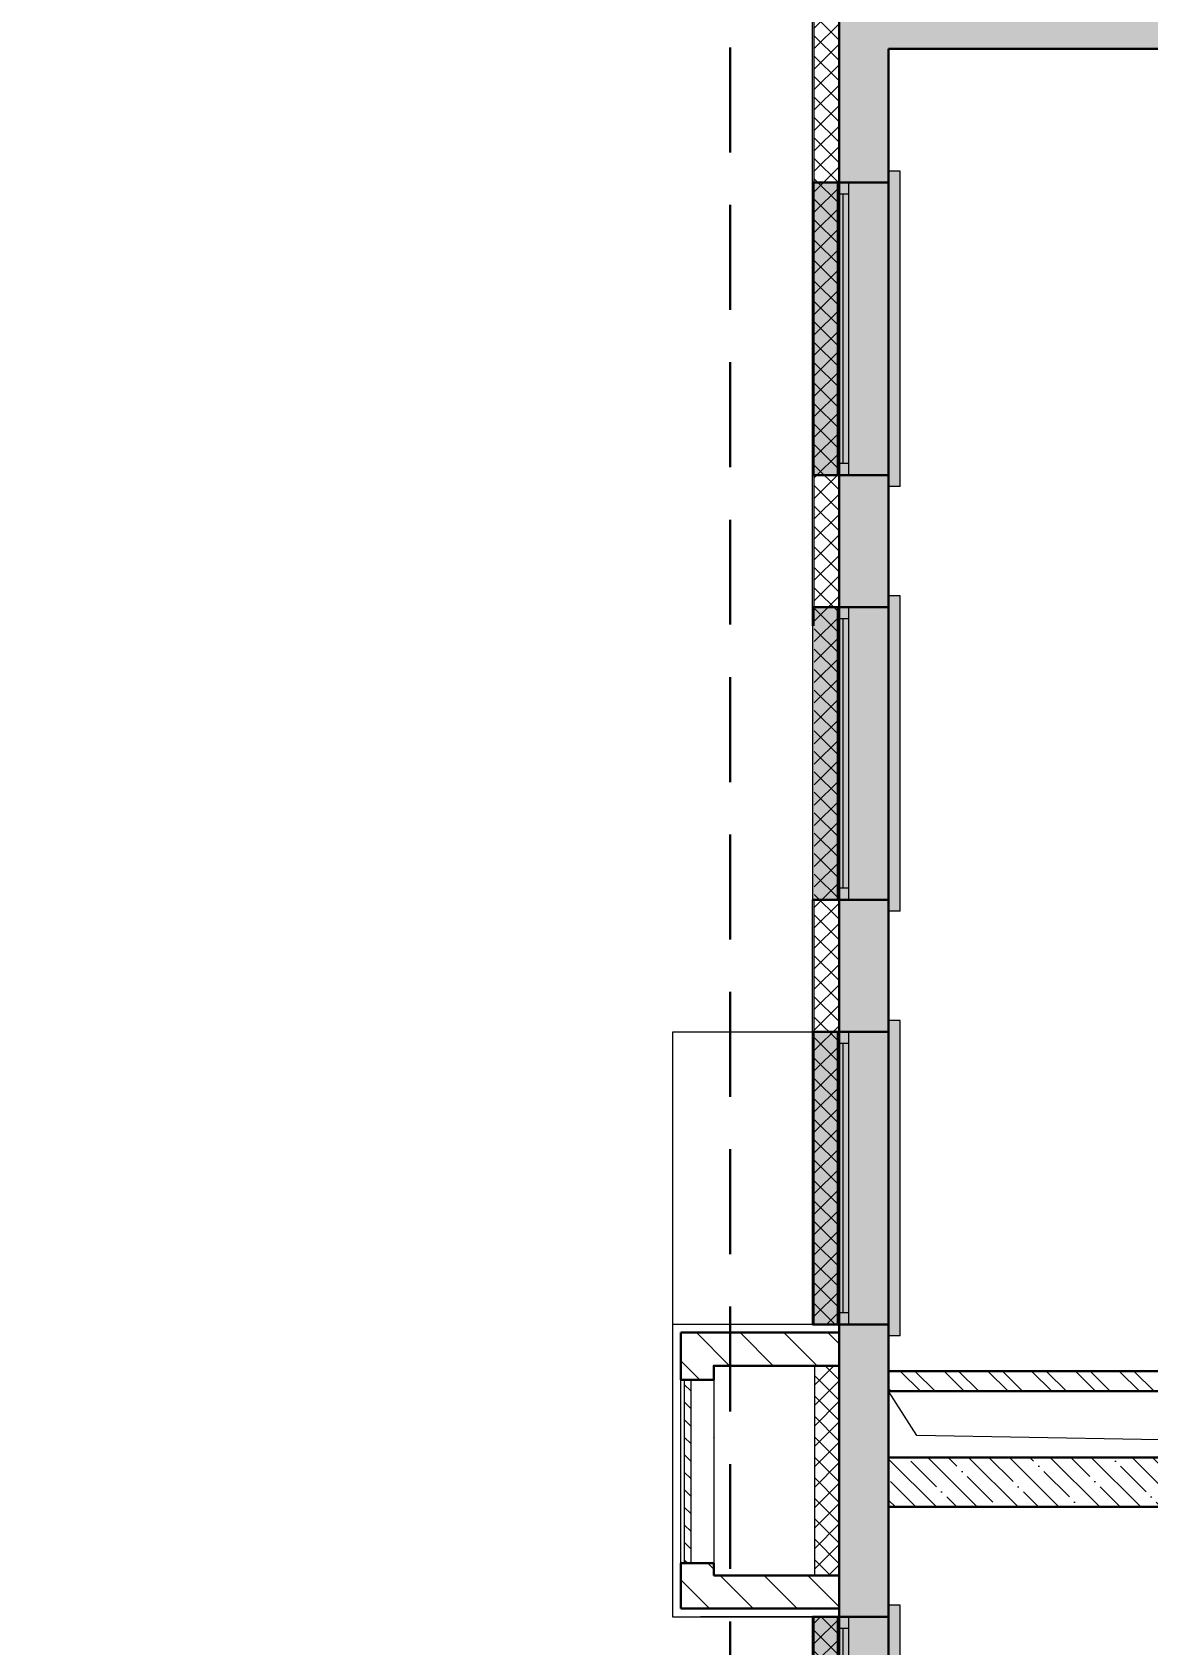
# Model space of a CAD drawing. Header units: millimetres. Extents: x -136099598 to 9192475, y 0 to 779331.
# Drawn here: x -136057632 to -136050880, y 249124 to 258883 of the extents above; entities that cross this region are included whole.
import ezdxf
from ezdxf import colors
from ezdxf.entities.mleader import LeaderData, LeaderLine
from ezdxf.math import Vec2, Vec3

# ---------------------------------------------------------------- set-up
doc = ezdxf.new("R2010")
doc.units = ezdxf.units.MM
doc.header["$MEASUREMENT"] = 0
doc.linetypes.add('DASHED', pattern=[19.049999999999997, 12.7, -6.35])
doc.layers.get('0').update_dxf_attribs({"color": 250, "lineweight": 9})
for name, color, linetype, lineweight in [('_0', 250, 'Continuous', 9), ('АР_МосжилНии_Стены', 202, 'Continuous', 30), ('АР_Навесной фасад', 5, 'Continuous', 5), ('АР_Окна БЛОК', 250, 'Continuous', 13), ('АР_Отметки', 250, 'Continuous', 15), ('АР_Перегородки кирпич', 244, 'Continuous', 30), ('АР_Перегородки_кирпич_Штрих', 244, 'Continuous', 5), ('АР_Сущ Несущая стена', 202, 'Continuous', 30), ('АР_тонкая линия', 250, 'Continuous', 0), ('АР_Утеплитель', 250, 'Continuous', 9), ('АР_Штриховка кирпич', 250, 'Continuous', 9), ('АР_Штриховка монолит', 250, 'Continuous', 9)]:
    doc.layers.add(name, color=color, linetype=linetype, lineweight=lineweight)
doc.layers.add('АР_Граница ПБ', color=7, linetype='Continuous', lineweight=80, true_color=0xf60404)
doc.styles.add('ISOCPEUR', font='isocpeur.ttf', dxfattribs={"width": 0.7})

# ---------------------------------------------------------------- blocks, each defined once
blk = doc.blocks.new('_DotSmall')
at = {"color": 0, "linetype": 'ByBlock', "const_width": 0.5}
blk.add_lwpolyline([(-0.0625, 0, 1), (0.0625, 0, 1)], format="xyb", close=True, dxfattribs=at)
blk = doc.blocks.new('*U150')
at = {"true_color": 0xffffff}
h = blk.add_hatch(color=7, dxfattribs=at)
h.dxf.hatch_style = 1
h.paths.add_polyline_path([(-1840, -309.9999999980083), (70.00000000000026, -309.9999999980067), (70.00000000000021, -239.9999999980067), (2.051354436557699e-13, -239.9999999980066), (-1.889459733345444e-13, 220), (-1770.000000000001, 219.9999999999985), (-1770.000000000001, -239.999999998008), (-1840.000000000001, -239.9999999980081)])
at = {"lineweight": 30}
for p, q in [((-1770.000000000001, -239.999999998008), (-1770.000000000001, 219.9999999999985)), ((2.051354436557699e-13, -239.9999999980066), (-1.889459733345444e-13, 220))]:
    blk.add_line(p, q, dxfattribs=at)
for p, q in [((-1.889459733345444e-13, 220), (-1770.000000000001, 219.9999999999985)), ((-1770.000000000001, 69.9999999999985), (-6.39948609833192e-14, 70)), ((-1770.000000000001, -1.449507180950604e-12), (0, 0)), ((-1700.000000000001, -1.392663762089796e-12), (-1700.000000000016, 69.99999999999861)), ((-1700.000000000001, 34.99999999999861), (-70.00000000000004, 34.99999999981077)), ((-70.00000000001455, -5.684341886080801e-14), (-70.00000000000003, 69.99999999999994)), ((-1840, -309.9999999980083), (-1840.000000000001, -239.9999999980081)), ((-1840.000000000001, -239.9999999980081), (-1770.000000000001, -239.999999998008)), ((2.051354436557699e-13, -239.9999999980066), (70.00000000000021, -239.9999999980067)), ((70.00000000000026, -309.9999999980067), (70.00000000000021, -239.9999999980067)), ((-1840, -309.9999999980083), (70.00000000000026, -309.9999999980067))]:
    blk.add_line(p, q)
blk = doc.blocks.new('A$C13decc58')
at = {"layer": 'АР_Перегородки_кирпич_Штрих', "ltscale": 100}
h = blk.add_hatch(dxfattribs=at)
h.set_pattern_fill('ANSI32', color=256, scale=500)
h.set_pattern_definition([(45, (232559.2982180044, -63392.3900957607), (-132.5825214724777, 132.5825214724777), []), (45, (232647.6865655044, -63392.3900957607), (-132.5825214724777, 132.5825214724777), [])])
h.paths.add_polyline_path([(55451.24415437417, 22958.20343219221), (55571.24415437406, 22958.20343219221), (55571.24415437406, 15307.90961480536), (55451.24415437417, 15307.90961480536)])
at = {"layer": 'АР_Утеплитель', "ltscale": 100}
h = blk.add_hatch(dxfattribs=at)
h.set_pattern_fill('ANSI37', color=256, scale=700)
h.set_pattern_definition([(45, (59595.44471499301, -2086.707637408283), (-61.87184335382291, 61.87184335382291), []), (135, (59595.44471499301, -2086.707637408283), (-61.87184335382291, -61.8718433538229), [])])
h.paths.add_polyline_path([(67625.444714993, -4695.378399731359), (67475.44471499303, -4695.378399731359), (67475.444714993, -6226.707637408748), (67625.444714993, -6226.707637408748)], flags=17)
h.paths.add_polyline_path([(67200.44432517822, 19443.29236259602), (67200.44432517813, 19293.29236258788), (74375.44471499312, 19293.29236259172), (74375.444714993, 14553.29236259183), (74525.44471499303, 14553.29236259183), (74525.444714993, 19443.29236259183)])
h.paths.add_polyline_path([(65565.44510480782, 19443.29236259696), (65565.4451048077, 19293.29236259183), (66100.35861269603, 19293.29236259183), (66100.35861269609, 19443.29236259661)])
h.paths.add_polyline_path([(60195.44471499362, 23258.29236259183), (60195.44471499359, 23408.29236259183), (58425.44471499359, 23408.29236259183), (58425.44471499359, 23258.29236259183)])
h.paths.add_polyline_path([(60195.44471499359, 23408.29236259183), (60195.44471499359, 23258.29236259183), (63875.44471499312, 23258.29236259183), (63875.44471499312, 19293.29236259183), (64065.44510480773, 19293.29236259183), (64065.44510480782, 19443.29236259777), (64025.44471499312, 19443.29236259777), (64025.44471499312, 23408.29236259183)])
h.paths.add_polyline_path([(39131.65900576871, 23258.29236259183), (39131.65900576868, 23408.29236259183), (38615.44471499335, 23408.29236259183), (38615.44471499335, 23258.29236259183)])
h.paths.add_polyline_path([(29490.26193764943, 25608.29236259183), (29640.26193764948, 25608.29236259183), (29640.26193764945, 27753.29236259195), (29490.26193764945, 27753.29236259195)])
h.paths.add_polyline_path([(80875.44591918841, -1400.309695431148), (80725.44597352651, -1400.309695431148), (80725.42902923774, -8286.707637408166), (67625.444714993, -8286.707637408283), (67625.444714993, -6626.707637408283), (67475.44471499295, -6626.707637408283), (67475.444714993, -8436.707637408166), (80875.42902923786, -8436.707637408166)])
h.paths.add_polyline_path([(80725.4466017714, -1400.309695431148), (80875.44653123553, -1400.309695431148), (80875.44978583258, -434.9933466329239), (80725.44994250115, -434.9933466329239)])
h.paths.add_polyline_path([(27040.2619376494, 41260.14852441964), (27190.26193764945, 41260.14852441964), (27190.26193764948, 42333.55340603716), (27340.26193764928, 42333.55340603716), (27340.26193764928, 42483.55340603716), (27040.26193764948, 42483.55340603716)])
h.paths.add_polyline_path([(27190.26193764951, 39743.93423364428), (27040.26193764948, 39743.93423364428), (27040.26193764943, 38983.29236259183), (30170.26193764945, 38983.29236259183), (30170.2619376494, 36053.29236259183), (33290.41805146215, 36053.29236259183), (33290.41805146213, 35423.29236259183), (33440.41805146213, 35423.29236259183), (33440.41805146215, 36203.29236259183), (30320.2619376494, 36203.29236259183), (30320.26193764943, 39133.29236259172), (27190.26193764948, 39133.29236259183)])
h.paths.add_polyline_path([(51306.94125942292, 3103.292362591834), (51306.94125942342, 3246.288020045846), (59745.44471499312, 3253.292362591717), (59745.44471499312, -1936.707637408166), (67625.444714993, -1936.707637408166), (67625.444714993, -4695.378399731359), (67475.444714993, -4695.378399731359), (67475.444714993, -2086.707637408166), (59595.44471499301, -2086.707637408283), (59595.44471499303, 3103.292362591834)])
h.paths.add_polyline_path([(74525.444714993, 4458.292362591834), (74375.49384751657, 4458.292362591834), (74375.44471499312, 1423.292362591834), (80725.46040074827, 1423.292362591717), (80725.45561655832, -194.9933466330403), (80875.45528983802, -194.9933466329239), (80875.46040074815, 1573.292362591717), (74525.444714993, 1573.292362591834)])
h.paths.add_polyline_path([(74375.54095848717, 6658.292362591834), (74525.444714993, 6658.292362591834), (74525.444714993, 13453.29236259183), (74375.6561869992, 13453.29236259183)])
h.paths.add_polyline_path([(74525.444714993, 6658.292362591834), (74375.53673959427, 6658.292362591834), (74375.49806640946, 4458.292362591834), (74525.444714993, 4458.292362591834)])
h.paths.add_polyline_path([(30208.66008022285, 27883.29236259183), (30208.6602281394, 28033.29236259183), (29490.26193764943, 28033.29236259183), (29490.26193764943, 27753.29236259195), (29640.26193764943, 27753.29236259195), (29640.26193764943, 27883.29236259183)])
h.paths.add_polyline_path([(30448.66022813946, 28033.29236259183), (30448.66092579879, 27883.29236259183), (33440.41805146204, 27883.29236259183), (33440.4180514621, 33823.29236259183), (33290.4180514621, 33823.29236259183), (33290.41805146204, 28033.29236259183)])
h.paths.add_polyline_path([(27040.26193764945, 39743.93423364428), (27190.26193764948, 39743.93423364428), (27190.26193764948, 41260.14852441964), (27040.26193764943, 41260.14852441964)])
h.paths.add_polyline_path([(36965.44397037171, 23258.29265338089), (36965.4454596155, 23408.29236259183), (29640.26193764943, 23408.29236259183), (29640.26193764945, 24008.29236259183), (29490.26193764945, 24008.29236259183), (29490.26193764943, 23258.29236259183)])
h.paths.add_polyline_path([(55855.43954555213, 23408.29236259183), (55855.44988443484, 23258.29236259183), (58425.44471499359, 23258.29236259183), (58425.44471499359, 23408.29236259183)])
h.paths.add_polyline_path([(54085.45116722674, 23258.29236259183), (54085.4382627602, 23408.29236259183), (39131.65900576871, 23408.29236259183), (39131.65900576871, 23258.29236259183)])
h = blk.add_hatch(dxfattribs=at)
h.set_pattern_fill('ANSI37', color=256, scale=700)
h.set_pattern_definition([(45, (241134.2982092494, -63392.7722107952), (-61.87184335382291, 61.87184335382291), []), (135, (241134.2982092494, -63392.7722107952), (-61.87184335382291, -61.8718433538229), [])])
h.paths.add_polyline_path([(54335.44688808522, 23257.86543978355), (55605.56958102647, 23257.96052709664), (55605.56958102647, 23407.96052709629), (54335.44688808522, 23407.8654397832)])
at = {"layer": 'АР_Штриховка кирпич', "ltscale": 100}
h = blk.add_hatch(dxfattribs=at)
h.set_pattern_fill('ANSI31', color=256, scale=600, angle=180)
h.set_pattern_definition([(225, (-115435.656263123, 138469.1214347994), (53.03300858899106, -53.03300858899107), [])])
h.paths.add_polyline_path([(54409.60582442375, 24193.82127125631), (54409.60582442372, 24156.48587614927), (55519.3677678525, 24156.48587614927), (55519.3677678525, 24193.82127125631)])
at = {"layer": 'АР_Штриховка монолит', "ltscale": 100}
h = blk.add_hatch(dxfattribs=at)
h.set_pattern_fill('ANSI31', color=256, scale=1500)
h.set_pattern_definition([(45, (376192.4734831119, -63272.35895175545), (-132.5825214724777, 132.5825214724777), [])])
h.paths.add_polyline_path([(54895.44471499315, 24156.48587614927), (54895.44471499312, 24016.9115044612), (54409.60582442372, 24016.9115044612), (54409.60582442369, 24156.48587614927)])
h.paths.add_polyline_path([(55519.36476673849, 24156.48587614927), (55519.36776785253, 24016.9115044612), (54895.44471499315, 24016.9115044612), (54895.44471499312, 24156.48587614927)])
h.paths.add_polyline_path([(55519.36476673849, 24156.48587614927), (54409.60582442372, 24156.48587614927), (54409.60582442372, 24216.71836913109), (54135.54178171177, 24216.69593962724), (54135.58987382249, 23258.29236259195), (54335.44689761405, 23258.29236259195), (54335.46968314104, 24016.65330603428), (55605.47304442729, 24016.85218404199), (55605.58292777545, 23258.30373835063), (55805.574029168, 23258.28098683327), (55805.5774838911, 24216.83261597413), (55519.36346967265, 24216.80919211206)])
h = blk.add_hatch(dxfattribs=at)
h.set_pattern_fill('ANSI35', color=256, scale=700)
h.set_pattern_definition([(45, (-939377.3644981158, 101813.1879963812), (-123.7436867076458, 123.7436867076458), []), (45, (-939253.6208116158, 101813.1879963812), (-123.7436867076458, 123.7436867076458), [218.75, -43.75, 0, -43.75])])
h.paths.add_polyline_path([(63875.44471499341, 23258.29236259183), (29375.44471499312, 23258.29236259183), (29375.44471499324, 22958.29236259183), (63575.44471499347, 22958.29236259183), (63575.44471499277, 11773.29236259183), (54895.44471499312, 11773.29236259288), (54895.44471499312, 11473.29236259288), (59745.44471499309, 11473.29236259183), (59745.44471499312, 10290.77464887139), (59945.44471499303, 10290.77464887139), (59945.44471499309, 11473.29236259183), (63575.44471499315, 11473.29236259183), (63575.44471499324, 10515.77464887139), (63775.44471499324, 10515.77464887139), (63775.44471499312, 11473.29236259183), (63875.44471499312, 11473.29236259183), (63875.44471499312, 19093.29236259172), (64065.44510480764, 19093.29236259183), (64065.4451048077, 19293.29236259172), (63875.44471499283, 19293.29236259207)])
h = blk.add_hatch(dxfattribs=at)
h.set_pattern_fill('ANSI35', color=256, scale=700)
h.set_pattern_definition([(45, (-919452.3644981158, 113747.8341533972), (-123.7436867076458, 123.7436867076458), []), (45, (-919328.6208116158, 113747.8341533972), (-123.7436867076458, 123.7436867076458), [218.75, -43.75, 0, -43.75])])
h.paths.add_polyline_path([(55050.44471499312, 22958.2923625909), (54750.44471499312, 22958.29236259265), (54750.44471499312, 15187.93851960776), (55050.44471499312, 15187.93851960602)])
at = {"layer": '_0', "ltscale": 100}
blk.add_lwpolyline([(54409.60582442372, 24016.9115044612), (54409.60582442372, 24216.93273950915)], dxfattribs=at)
for points in [[(55519.3677678525, 24016.9115044612), (54409.60582442372, 24016.9115044612), (54409.60582442372, 24216.83726693667), (55519.3677678525, 24216.83726693667)], [(55519.3677678525, 24156.48587614927), (54409.60582442372, 24156.48587614927), (54409.60582442372, 24193.82127125631), (55519.3677678525, 24193.82127125631)], [(54335.44688808522, 23257.86543978355), (55605.56958102647, 23257.96052709664), (55605.56958102647, 23407.96052709629), (54335.44688808522, 23407.8654397832)]]:
    blk.add_lwpolyline(points, close=True, dxfattribs=at)
at = {"layer": 'АР_Граница ПБ', "linetype": 'DASHED', "lineweight": 30, "ltscale": 50}
blk.add_lwpolyline([(75035.44471499303, 19953.2923625916), (64535.44471499321, 19953.29236259754), (64535.44471499312, 23918.28701496823), (30150.26193764928, 23918.28701496823)], dxfattribs=at)
at = {"layer": 'АР_МосжилНии_Стены', "ltscale": 100}
for points in [[(54409.60582442372, 24016.66797709558), (54409.60582442372, 24216.93273950915)], [(55519.36346906898, 24216.83726730652), (55519.36776948234, 24016.8357039931)]]:
    blk.add_lwpolyline(points, dxfattribs=at)
at = {"layer": 'АР_Навесной фасад', "ltscale": 100}
for p, q in [((39131.65900576871, 23418.29236259183), (54085.44471499347, 23418.29236259183)), ((39131.65900576871, 23408.29236259183), (54085.44471499347, 23408.29236259183)), ((55855.44471499347, 23418.29236259183), (58425.44471499362, 23418.29236259183)), ((55855.44471499347, 23408.29236259183), (58425.44471499362, 23408.29236259183)), ((60082.64017746784, 23418.29236259183), (64035.44471499312, 23418.29236259183)), ((60082.64017746784, 23408.29236259183), (64025.44471499312, 23408.29236259183))]:
    blk.add_line(p, q, dxfattribs=at)
at = {"layer": 'АР_Перегородки кирпич', "linetype": 'Continuous', "ltscale": 100}
for points in [[(55452.00208790088, 19443.29236259183), (55452.00208790088, 22958.23233699473)], [(55572.00208790088, 22958.23233699473), (55572.00208790088, 15307.93851960776)]]:
    blk.add_lwpolyline(points, dxfattribs=at)
at = {"layer": 'АР_Сущ Несущая стена', "ltscale": 100}
for p, q in [((54135.44661654736, 24216.6803777602), (54135.58987382249, 23258.29236259195)), ((55805.46170909685, 24216.71329365345), (55605.46170909744, 24216.71282959799)), ((55805.60496920373, 23258.29236259195), (55805.46170909685, 24216.71329365345)), ((28980.26193764945, 23258.2923625923), (63875.44471499312, 23258.29236259183)), ((29375.44471499359, 22958.29236259183), (63575.44471499301, 22958.29236259183)), ((54750.44471499312, 22958.29236259183), (54750.44471499161, 15187.93851960776)), ((55050.44471499312, 22958.29236259183), (55050.44471499312, 15187.93851960776)), ((63575.44471499312, 22958.29236259183), (63575.44471499312, 11773.29236259183))]:
    blk.add_line(p, q, dxfattribs=at)
for points in [[(54409.60582442372, 24216.68967334204), (54135.44661888445, 24216.65321133961)], [(55605.47006835701, 24216.84871817462), (55519.36346906901, 24216.83726636495)], [(54335.44689761405, 23258.29236259195), (54335.46382424393, 24016.66059518943)], [(54335.46382420597, 24016.65677144215), (54409.60582442372, 24016.66797709558)], [(55519.36776948234, 24016.8357039931), (55605.47890336235, 24016.84871863411), (55605.5794813798, 23258.29236259195)]]:
    blk.add_lwpolyline(points, dxfattribs=at)
at = {"layer": 'АР_тонкая линия', "ltscale": 100}
blk.add_lwpolyline([(55050.4447136267, 15307.91352134931), (55183.0307227525, 22787.89344750473), (55451.24415437417, 22958.20343219221)], dxfattribs=at)
at = {"layer": 'АР_Утеплитель', "ltscale": 0.25}
for points in [[(57623.39244629047, 23418.30597537709), (57623.39244629047, 24266.73915278818), (54085.4456310505, 24266.69065310736), (54085.44661654736, 23258.29236259195)], [(55855.44471499347, 23258.29236347589), (55855.46214875777, 24266.71427916863), (54085.44661654736, 24266.67939227307), (54085.44661654736, 23258.29236259195)], [(54085.44471499347, 23258.29236313957), (54085.44684857503, 24096.68168525549), (54085.44708059641, 24096.68168525549)]]:
    blk.add_lwpolyline(points, dxfattribs=at)
at = {"layer": 'АР_Окна БЛОК'}
for p in [(54085.44471499347, 23198.29236259183), (57625.44471499347, 23198.29236259183), (60195.44471499359, 23198.29236259183), (62765.4447149937, 23198.29236259183)]:
    blk.add_blockref('*U150', p, dxfattribs=at)
at = {"layer": 'АР_Отметки'}
ml = blk.add_multileader_mtext('Standard', dxfattribs=at)
ml.set_content('+1,975', color=256, style='ISOCPEUR')
ml.set_leader_properties(color=256, linetype='Continuous', lineweight=-1)
ml.set_arrow_properties(name='DOTSMALL')
ml.build(insert=Vec2(0, 0))
ml.multileader.update_dxf_attribs({"has_text_frame": 1, "text_left_attachment_type": 4, "text_right_attachment_type": 4, "dogleg_length": 100, "arrow_head_size": 180})
ctx = ml.context
ctx.base_point, ctx.char_height, ctx.arrow_head_size, ctx.landing_gap_size, ctx.plane_origin = Vec3(67184.22567741433, 63069.28110459947, 1.149675994230903e-08), 250, 180, 50, Vec3(67102.83222756512, 61868.38357913587, 1.149675994230903e-08)
ctx.left_attachment, ctx.right_attachment = 4, 4
notes = []
notes.append((ctx, [(0, (0, 0, 0), (0, 0), (1, 0), 1, [])]))
ctx.mtext.insert, ctx.mtext.width, ctx.mtext.line_spacing_style, ctx.mtext.flow_direction = Vec3(67234.22567741433, 63469.28110459947, 1.149675994230903e-08), 852.6970314602484, 2, 5
ml = blk.add_multileader_mtext('Standard', dxfattribs=at)
ml.set_content('0,000', color=256, style='ISOCPEUR')
ml.set_leader_properties(color=256, linetype='Continuous', lineweight=-1)
ml.set_arrow_properties(name='DOTSMALL')
ml.build(insert=Vec2(0, 0))
ml.multileader.update_dxf_attribs({"has_text_frame": 1, "text_left_attachment_type": 4, "text_right_attachment_type": 4, "dogleg_length": 100, "arrow_head_size": 180})
ctx = ml.context
ctx.base_point, ctx.char_height, ctx.arrow_head_size, ctx.landing_gap_size, ctx.plane_origin = Vec3(67976.92597944965, 56051.67990142445, 1.149675994230903e-08), 250, 180, 50, Vec3(67895.53252960043, 54850.78237596084, 1.149675994230903e-08)
ctx.left_attachment, ctx.right_attachment = 4, 4
notes.append((ctx, [(0, (0, 0, 0), (0, 0), (1, 0), 1, [])]))
ctx.mtext.insert, ctx.mtext.width, ctx.mtext.line_spacing_style, ctx.mtext.flow_direction = Vec3(68026.92597944965, 56451.67990142445, 1.149675994230903e-08), 852.6970314602484, 2, 5
for ctx, leaders in notes:
    for number, flags, end, landing, length, lines in leaders:
        leader = LeaderData()
        leader.index, (leader.has_last_leader_line, leader.has_dogleg_vector, leader.attachment_direction) = number, flags
        leader.last_leader_point, leader.dogleg_vector, leader.dogleg_length = Vec3(end), Vec3(landing), length
        for number, points, colour, breaks in lines:
            line = LeaderLine()
            line.index, line.vertices, line.color, line.breaks = number, Vec3.list(points), colors.encode_raw_color(colour), breaks
            leader.lines.append(line)
        ctx.leaders.append(leader)

msp = doc.modelspace()

# ---------------------------------------------------------------- block references
at = {"ltscale": 150, "rotation": 89.99999999999999}
msp.add_blockref('A$C13decc58', (-136029490.0077386, 195207.3540922937), dxfattribs=at)

doc.saveas('drawing.dxf')
